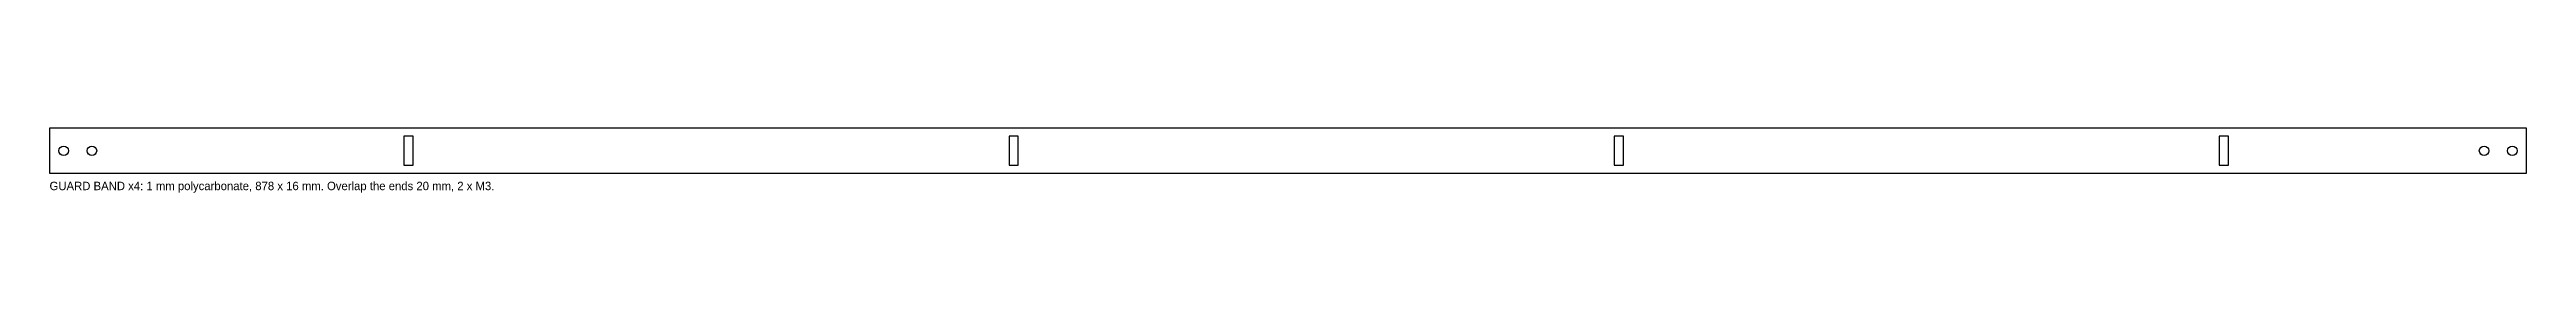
# Model space of a CAD drawing. Header units: millimetres. Extents: x 0 to 878, y -7 to 16.
import ezdxf

# ---------------------------------------------------------------- set-up
doc = ezdxf.new("R2010")
doc.units = ezdxf.units.MM
for name, color, linetype in [('CUT_INNER', 5, 'Continuous'), ('CUT_OUTER', 1, 'Continuous'), ('NOTES', 7, 'Continuous')]:
    doc.layers.add(name, color=color, linetype=linetype)

msp = doc.modelspace()

# ---------------------------------------------------------------- linework, layer by layer
at = {"layer": 'CUT_INNER'}
for points in [[(125.56, 2.85), (128.86, 2.85), (128.86, 13.15), (125.56, 13.15)], [(339.97, 2.85), (343.27, 2.85), (343.27, 13.15), (339.97, 13.15)], [(554.38, 2.85), (557.68, 2.85), (557.68, 13.15), (554.38, 13.15)], [(768.8, 2.85), (772.1, 2.85), (772.1, 13.15), (768.8, 13.15)]]:
    msp.add_lwpolyline(points, close=True, dxfattribs=at)
for centre in [(5, 8), (15, 8), (862.65, 8), (872.65, 8)]:
    msp.add_circle(centre, 1.7, dxfattribs=at)
at = {"layer": 'CUT_OUTER'}
msp.add_lwpolyline([(0, 0), (877.65, 0), (877.65, 16), (0, 16)], close=True, dxfattribs=at)

# ---------------------------------------------------------------- texts
at = {"layer": 'NOTES'}
msp.add_text('GUARD BAND x4: 1 mm polycarbonate, 878 x 16 mm. Overlap the ends 20 mm, 2 x M3.', height=3, dxfattribs=at).set_placement((0, -6))

doc.saveas('drawing.dxf')
